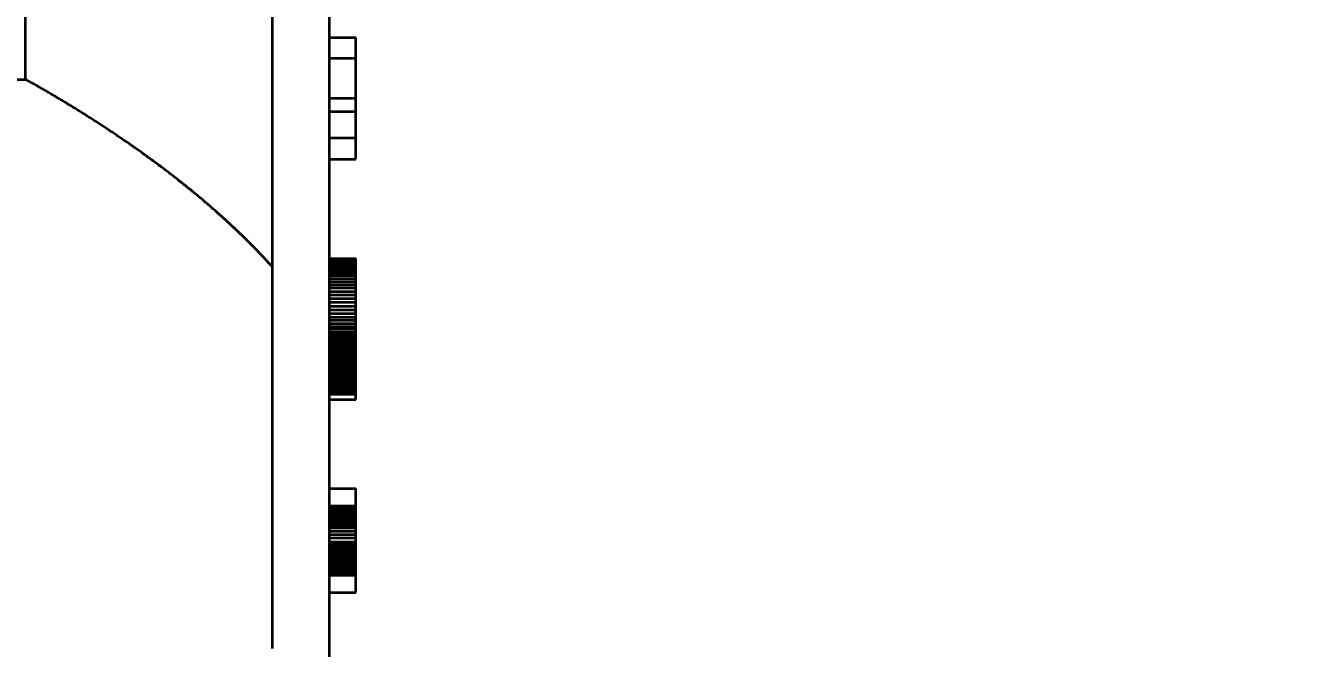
# Model space of a CAD drawing. Extents: x 23 to 472, y 3 to 294.
# Drawn here: x 352.54 to 359.72, y 217.22 to 220.75 of the extents above; entities that cross this region are included whole.
import ezdxf
from ezdxf.enums import TextEntityAlignment as Align

# ---------------------------------------------------------------- set-up
doc = ezdxf.new("R2010")
doc.units = 0
doc.layers.get('0').update_dxf_attribs({"lineweight": 13})
doc.styles.get("Standard").update_dxf_attribs({"font": 'isocp.shx'})
doc.dimstyles.get("Standard").update_dxf_attribs({"dimtxt": 2.5, "dimasz": 2.5, "dimexe": 1.25, "dimexo": 0.625, "dimtad": 1, "dimcen": 2.5, "dimadec": 0, "dimazin": 0, "dimtfac": 1, "dimtmove": 0, "dimatfit": 0, "dimfxl": 0, "dimarcsym": 0})

# ---------------------------------------------------------------- blocks, each defined once
blk = doc.blocks.new('*D')
at = {"color": 7, "lineweight": 13}
for p, q in [((369.2633, 239.5531), (395.349, 194.2124)), ((363.2339, 234.8367), (397.923, 198.6215))]:
    blk.add_line(p, q, dxfattribs=at)
at = {"color": 34, "lineweight": 13, "ltscale": 0.415699}
blk.add_line((121.0279, 197.0113), (121.0279, 180.3834), dxfattribs=at)
at = {"color": 34, "lineweight": 13, "ltscale": 0.421525}
blk.add_line((278.4006, 197.0113), (278.4006, 180.1503), dxfattribs=at)
at = {"color": 34, "lineweight": 13}
for p, q in [((45.7156, 194.0736), (45.7156, 169.4602)), ((353.9414, 194.0736), (353.9414, 169.4602)), ((45.7156, 182.3834), (121.0279, 182.3834)), ((278.4006, 182.1503), (353.9414, 182.1503)), ((45.7156, 171.4602), (353.9414, 171.4602))]:
    blk.add_line(p, q, dxfattribs=at)
at = {"color": 34, "lineweight": 13, "ltscale": 0.342256}
blk.add_line((45.7156, 194.0736), (45.7156, 180.3834), dxfattribs=at)
at = {"color": 34, "lineweight": 13, "ltscale": 0.348082}
blk.add_line((353.9414, 194.0736), (353.9414, 180.1503), dxfattribs=at)
at = {"color": 7, "lineweight": 13}
for points in [[(376.3151, 228.3342), (374.903, 229.7505), (375.4177, 227.8179)], [(374.0392, 224.3044), (372.3291, 225.3414), (373.2916, 223.5883)], [(396.2128, 199.6586), (397.923, 198.6215), (396.9605, 200.3747)], [(393.937, 195.6288), (395.349, 194.2124), (394.8343, 196.145)]]:
    blk.add_lwpolyline(points, dxfattribs=at)
at = {"color": 34, "lineweight": 13}
for points in [[(47.6474, 182.901), (45.7156, 182.3834), (47.6474, 181.8658)], [(119.0961, 181.8658), (121.0279, 182.3834), (119.0961, 182.901)], [(280.3324, 182.668), (278.4006, 182.1503), (280.3324, 181.6327)], [(352.0096, 181.6327), (353.9414, 182.1503), (352.0096, 182.668)], [(47.6474, 171.9778), (45.7156, 171.4602), (47.6474, 170.9425)], [(352.0096, 170.9425), (353.9414, 171.4602), (352.0096, 171.9778)]]:
    blk.add_lwpolyline(points, dxfattribs=at)
at = {"color": 7, "lineweight": 13}
for s, rotation, p, p2 in [('%%c', 299.91295, (370.1301, 240.0518), (371.3768, 237.8848)), ('82', 299.91295, (371.8755, 237.0181), (374.0621, 233.2175)), ('%%c', 313.76692, (363.9561, 235.5285), (365.6854, 233.7231)), ('74', 313.76692, (366.3771, 233.0009), (369.4101, 229.8344))]:
    blk.add_text(s, height=2.5, rotation=rotation, dxfattribs=at).set_placement(p, p2, align=Align.FIT)
at = {"color": 34, "lineweight": 13}
for s, height, p, p2 in [('/[6.3]', 3.5, (93.5334, 183.3834), (107.9059, 183.3834)), ('/[6.3]', 3.5, (326.3327, 183.1503), (340.7051, 183.1503)), ('155', 3.5, (74.21, 183.3834), (83.768, 183.3834)), ('155', 3.5, (307.0093, 183.1503), (316.5672, 183.1503)), ('%%p50', 2.45, (85.868, 183.9084), (92.5334, 183.9084)), ('%%p50', 2.45, (318.6672, 183.6753), (325.3327, 183.6753)), ('"L"', 3.5, (194.4405, 172.4602), (202.0312, 172.4602)), ('%%p50', 2.45, (204.1312, 172.9852), (210.7966, 172.9852))]:
    blk.add_text(s, height=height, dxfattribs=at).set_placement(p, p2, align=Align.FIT)
blk = doc.blocks.new('BLOCK4531')
at = {"color": 1, "lineweight": 35}
for p, q in [((18.25, 1), (18.25, 25.1)), ((-9.2, 16.36), (14.806, 16.36))]:
    blk.add_line(p, q, dxfattribs=at)
at = {"color": 1, "lineweight": 35, "ltscale": 0.167327}
blk.add_line((17.6, 20.934), (17.6, 14.241), dxfattribs=at)
at = {"color": 1, "lineweight": 35, "ltscale": 0.105014}
blk.add_line((14.806, 16.36), (14.806, 20.56), dxfattribs=at)
at = {"color": 1, "lineweight": 35, "ltscale": 0.0075}
for p, q in [((18.25, 16.833), (18.55, 16.833)), ((18.25, 16.602), (18.55, 16.602)), ((18.25, 16.147), (18.55, 16.147)), ((18.25, 15.995), (18.55, 15.995)), ((18.25, 15.699), (18.55, 15.699)), ((18.25, 15.458), (18.55, 15.458)), ((18.25, 14.33), (18.55, 14.33)), ((18.25, 14.329), (18.55, 14.329)), ((18.25, 14.325), (18.55, 14.325)), ((18.25, 14.318), (18.55, 14.318)), ((18.25, 14.308), (18.55, 14.308)), ((18.25, 14.296), (18.55, 14.296)), ((18.25, 14.281), (18.55, 14.281)), ((18.25, 14.263), (18.55, 14.263)), ((18.25, 14.242), (18.55, 14.242)), ((18.25, 14.218), (18.55, 14.218)), ((18.25, 14.192), (18.55, 14.192)), ((18.25, 14.164), (18.55, 14.164)), ((18.25, 14.134), (18.55, 14.134)), ((18.25, 14.102), (18.55, 14.102)), ((18.25, 14.069), (18.55, 14.069)), ((18.25, 14.034), (18.55, 14.034)), ((18.25, 13.998), (18.55, 13.998)), ((18.25, 13.96), (18.55, 13.96)), ((18.25, 13.92), (18.55, 13.92)), ((18.25, 13.879), (18.55, 13.879)), ((18.25, 13.836), (18.55, 13.836)), ((18.25, 13.792), (18.55, 13.792)), ((18.25, 13.749), (18.55, 13.749)), ((18.25, 13.709), (18.55, 13.709)), ((18.25, 13.669), (18.55, 13.669)), ((18.25, 13.632), (18.55, 13.632)), ((18.25, 13.596), (18.55, 13.596)), ((18.25, 13.562), (18.55, 13.562)), ((18.25, 13.53), (18.55, 13.53)), ((18.25, 13.499), (18.55, 13.499)), ((18.25, 13.47), (18.55, 13.47)), ((18.25, 13.443), (18.55, 13.443)), ((18.25, 13.419), (18.55, 13.419)), ((18.25, 13.398), (18.55, 13.398)), ((18.25, 13.379), (18.55, 13.379)), ((18.25, 13.364), (18.55, 13.364)), ((18.25, 13.351), (18.55, 13.351)), ((18.25, 13.341), (18.55, 13.341)), ((18.25, 13.334), (18.55, 13.334)), ((18.25, 13.33), (18.55, 13.33)), ((18.25, 13.329), (18.55, 13.329)), ((18.25, 13.311), (18.55, 13.311)), ((18.25, 13.293), (18.55, 13.293)), ((18.25, 13.274), (18.55, 13.274)), ((18.25, 13.254), (18.55, 13.254)), ((18.25, 13.228), (18.55, 13.228)), ((18.25, 13.202), (18.55, 13.202)), ((18.25, 13.176), (18.55, 13.176)), ((18.25, 13.151), (18.55, 13.151)), ((18.25, 13.127), (18.55, 13.127)), ((18.25, 13.103), (18.55, 13.103)), ((18.25, 13.079), (18.55, 13.079)), ((18.25, 13.056), (18.55, 13.056)), ((18.25, 13.034), (18.55, 13.034)), ((18.25, 13.012), (18.55, 13.012)), ((18.25, 12.991), (18.55, 12.991)), ((18.25, 12.971), (18.55, 12.971)), ((18.25, 12.952), (18.55, 12.952)), ((18.25, 12.934), (18.55, 12.934)), ((18.25, 12.917), (18.55, 12.917)), ((18.25, 12.901), (18.55, 12.901)), ((18.25, 12.886), (18.55, 12.886)), ((18.25, 12.873), (18.55, 12.873)), ((18.25, 12.86), (18.55, 12.86)), ((18.25, 12.849), (18.55, 12.849)), ((18.25, 12.839), (18.55, 12.839)), ((18.25, 12.83), (18.55, 12.83)), ((18.25, 12.821), (18.55, 12.821)), ((18.25, 12.814), (18.55, 12.814)), ((18.25, 12.808), (18.55, 12.808)), ((18.25, 12.803), (18.55, 12.803)), ((18.25, 12.8), (18.55, 12.8)), ((18.25, 12.797), (18.55, 12.797)), ((18.25, 12.795), (18.55, 12.795)), ((18.25, 12.795), (18.55, 12.795)), ((18.25, 12.735), (18.55, 12.735)), ((18.25, 11.728), (18.55, 11.728)), ((18.25, 11.53), (18.55, 11.53)), ((18.25, 11.529), (18.55, 11.529)), ((18.25, 11.526), (18.55, 11.526)), ((18.25, 11.522), (18.55, 11.522)), ((18.25, 11.515), (18.55, 11.515)), ((18.25, 11.507), (18.55, 11.507)), ((18.25, 11.496), (18.55, 11.496)), ((18.25, 11.484), (18.55, 11.484)), ((18.25, 11.47), (18.55, 11.47)), ((18.25, 11.455), (18.55, 11.455)), ((18.25, 11.437), (18.55, 11.437)), ((18.25, 11.417), (18.55, 11.417)), ((18.25, 11.395), (18.55, 11.395)), ((18.25, 11.37), (18.55, 11.37)), ((18.25, 11.342), (18.55, 11.342)), ((18.25, 11.312), (18.55, 11.312)), ((18.25, 11.28), (18.55, 11.28)), ((18.25, 11.245), (18.55, 11.245)), ((18.25, 11.207), (18.55, 11.207)), ((18.25, 11.167), (18.55, 11.167)), ((18.25, 11.125), (18.55, 11.125)), ((18.25, 11.1), (18.55, 11.1)), ((18.25, 11.075), (18.55, 11.075)), ((18.25, 11.052), (18.55, 11.052)), ((18.25, 11.029), (18.55, 11.029)), ((18.25, 11.007), (18.55, 11.007)), ((18.25, 10.986), (18.55, 10.986)), ((18.25, 10.965), (18.55, 10.965)), ((18.25, 10.945), (18.55, 10.945)), ((18.25, 10.926), (18.55, 10.926)), ((18.25, 10.908), (18.55, 10.908)), ((18.25, 10.891), (18.55, 10.891)), ((18.25, 10.875), (18.55, 10.875)), ((18.25, 10.86), (18.55, 10.86)), ((18.25, 10.846), (18.55, 10.846)), ((18.25, 10.833), (18.55, 10.833)), ((18.25, 10.821), (18.55, 10.821)), ((18.25, 10.81), (18.55, 10.81)), ((18.25, 10.8), (18.55, 10.8)), ((18.25, 10.791), (18.55, 10.791)), ((18.25, 10.784), (18.55, 10.784)), ((18.25, 10.777), (18.55, 10.777)), ((18.25, 10.77), (18.55, 10.77)), ((18.25, 10.765), (18.55, 10.765)), ((18.25, 10.76), (18.55, 10.76)), ((18.25, 10.756), (18.55, 10.756)), ((18.25, 10.753), (18.55, 10.753)), ((18.25, 10.751), (18.55, 10.751)), ((18.25, 10.749), (18.55, 10.749)), ((18.25, 10.748), (18.55, 10.748)), ((18.25, 10.747), (18.55, 10.747)), ((18.25, 10.549), (18.55, 10.549))]:
    blk.add_line(p, q, dxfattribs=at)
at = {"color": 1, "lineweight": 35, "ltscale": 0.005781}
blk.add_line((18.55, 16.602), (18.55, 16.833), dxfattribs=at)
at = {"color": 1, "lineweight": 35, "ltscale": 0.007265}
blk.add_line((18.55, 16.311), (18.55, 16.602), dxfattribs=at)
at = {"color": 1, "lineweight": 35, "ltscale": 0.0004738}
blk.add_line((18.55, 16.292), (18.55, 16.311), dxfattribs=at)
at = {"color": 1, "lineweight": 35, "ltscale": 0.000459275}
blk.add_line((18.55, 16.274), (18.55, 16.292), dxfattribs=at)
at = {"color": 1, "lineweight": 35, "ltscale": 0.000445175}
blk.add_line((18.55, 16.256), (18.55, 16.274), dxfattribs=at)
at = {"color": 1, "lineweight": 35, "ltscale": 0.000430675}
blk.add_line((18.55, 16.239), (18.55, 16.256), dxfattribs=at)
at = {"color": 1, "lineweight": 35, "ltscale": 0.000416575}
blk.add_line((18.55, 16.222), (18.55, 16.239), dxfattribs=at)
at = {"color": 1, "lineweight": 35, "ltscale": 0.000402075}
blk.add_line((18.55, 16.206), (18.55, 16.222), dxfattribs=at)
at = {"color": 1, "lineweight": 35, "ltscale": 0.00038795}
blk.add_line((18.55, 16.19), (18.55, 16.206), dxfattribs=at)
at = {"color": 1, "lineweight": 35, "ltscale": 0.00037345}
blk.add_line((18.55, 16.175), (18.55, 16.19), dxfattribs=at)
at = {"color": 1, "lineweight": 35, "ltscale": 0.000358975}
blk.add_line((18.55, 16.161), (18.55, 16.175), dxfattribs=at)
at = {"color": 1, "lineweight": 35, "ltscale": 0.00034485}
blk.add_line((18.55, 16.147), (18.55, 16.161), dxfattribs=at)
at = {"color": 1, "lineweight": 35, "ltscale": 0.0003559}
blk.add_line((18.55, 16.133), (18.55, 16.147), dxfattribs=at)
at = {"color": 1, "lineweight": 35, "ltscale": 0.00036125}
blk.add_line((18.55, 16.119), (18.55, 16.133), dxfattribs=at)
at = {"color": 1, "lineweight": 35, "ltscale": 0.000366975}
blk.add_line((18.55, 16.104), (18.55, 16.119), dxfattribs=at)
at = {"color": 1, "lineweight": 35, "ltscale": 0.0003727}
blk.add_line((18.55, 16.089), (18.55, 16.104), dxfattribs=at)
at = {"color": 1, "lineweight": 35, "ltscale": 0.000378425}
blk.add_line((18.55, 16.074), (18.55, 16.089), dxfattribs=at)
at = {"color": 1, "lineweight": 35, "ltscale": 0.000384125}
blk.add_line((18.55, 16.059), (18.55, 16.074), dxfattribs=at)
at = {"color": 1, "lineweight": 35, "ltscale": 0.0003895}
blk.add_line((18.55, 16.043), (18.55, 16.059), dxfattribs=at)
at = {"color": 1, "lineweight": 35, "ltscale": 0.0003952}
blk.add_line((18.55, 16.027), (18.55, 16.043), dxfattribs=at)
at = {"color": 1, "lineweight": 35, "ltscale": 0.000400925}
blk.add_line((18.55, 16.011), (18.55, 16.027), dxfattribs=at)
at = {"color": 1, "lineweight": 35, "ltscale": 0.00040625}
blk.add_line((18.55, 15.995), (18.55, 16.011), dxfattribs=at)
at = {"color": 1, "lineweight": 35, "ltscale": 0.007393}
blk.add_line((18.55, 15.699), (18.55, 15.995), dxfattribs=at)
at = {"color": 1, "lineweight": 35, "ltscale": 0.006037}
blk.add_line((18.55, 15.458), (18.55, 15.699), dxfattribs=at)
at = {"color": 1, "lineweight": 35, "ltscale": 0.016142}
blk.add_line((17.6, 14.241), (17.6, 13.595), dxfattribs=at)
at = {"color": 1, "lineweight": 35, "ltscale": 3.47e-05}
blk.add_line((18.55, 14.329), (18.55, 14.33), dxfattribs=at)
at = {"color": 1, "lineweight": 35, "ltscale": 0.000103375}
blk.add_line((18.55, 14.325), (18.55, 14.329), dxfattribs=at)
at = {"color": 1, "lineweight": 35, "ltscale": 0.000172825}
blk.add_line((18.55, 14.318), (18.55, 14.325), dxfattribs=at)
at = {"color": 1, "lineweight": 35, "ltscale": 0.00024145}
blk.add_line((18.55, 14.308), (18.55, 14.318), dxfattribs=at)
at = {"color": 1, "lineweight": 35, "ltscale": 0.0003109}
blk.add_line((18.55, 14.296), (18.55, 14.308), dxfattribs=at)
at = {"color": 1, "lineweight": 35, "ltscale": 0.00037995}
blk.add_line((18.55, 14.281), (18.55, 14.296), dxfattribs=at)
at = {"color": 1, "lineweight": 35, "ltscale": 0.000449}
blk.add_line((18.55, 14.263), (18.55, 14.281), dxfattribs=at)
at = {"color": 1, "lineweight": 35, "ltscale": 0.000518025}
blk.add_line((18.55, 14.242), (18.55, 14.263), dxfattribs=at)
at = {"color": 1, "lineweight": 35, "ltscale": 0.000587075}
for p, q in [((18.55, 14.218), (18.55, 14.242)), ((18.55, 13.079), (18.55, 13.103))]:
    blk.add_line(p, q, dxfattribs=at)
at = {"color": 1, "lineweight": 35, "ltscale": 0.00065615}
blk.add_line((18.55, 14.192), (18.55, 14.218), dxfattribs=at)
at = {"color": 1, "lineweight": 35, "ltscale": 0.000710275}
blk.add_line((18.55, 14.164), (18.55, 14.192), dxfattribs=at)
at = {"color": 1, "lineweight": 35, "ltscale": 0.00075075}
blk.add_line((18.55, 14.134), (18.55, 14.164), dxfattribs=at)
at = {"color": 1, "lineweight": 35, "ltscale": 0.0007904}
blk.add_line((18.55, 14.102), (18.55, 14.134), dxfattribs=at)
at = {"color": 1, "lineweight": 35, "ltscale": 0.000830075}
blk.add_line((18.55, 14.069), (18.55, 14.102), dxfattribs=at)
at = {"color": 1, "lineweight": 35, "ltscale": 0.000870525}
blk.add_line((18.55, 14.034), (18.55, 14.069), dxfattribs=at)
at = {"color": 1, "lineweight": 35, "ltscale": 0.000910175}
blk.add_line((18.55, 13.998), (18.55, 14.034), dxfattribs=at)
at = {"color": 1, "lineweight": 35, "ltscale": 0.00094985}
blk.add_line((18.55, 13.96), (18.55, 13.998), dxfattribs=at)
at = {"color": 1, "lineweight": 35, "ltscale": 0.000989925}
blk.add_line((18.55, 13.92), (18.55, 13.96), dxfattribs=at)
at = {"color": 1, "lineweight": 35, "ltscale": 0.00103}
blk.add_line((18.55, 13.879), (18.55, 13.92), dxfattribs=at)
at = {"color": 1, "lineweight": 35, "ltscale": 0.00107}
blk.add_line((18.55, 13.836), (18.55, 13.879), dxfattribs=at)
at = {"color": 1, "lineweight": 35, "ltscale": 0.001105}
blk.add_line((18.55, 13.792), (18.55, 13.836), dxfattribs=at)
at = {"color": 1, "lineweight": 35, "ltscale": 0.001062}
blk.add_line((18.55, 13.749), (18.55, 13.792), dxfattribs=at)
at = {"color": 1, "lineweight": 35, "ltscale": 0.001021}
blk.add_line((18.55, 13.709), (18.55, 13.749), dxfattribs=at)
at = {"color": 1, "lineweight": 35, "ltscale": 0.000978475}
blk.add_line((18.55, 13.669), (18.55, 13.709), dxfattribs=at)
at = {"color": 1, "lineweight": 35, "ltscale": 0.000936875}
blk.add_line((18.55, 13.632), (18.55, 13.669), dxfattribs=at)
at = {"color": 1, "lineweight": 35, "ltscale": 0.092043}
blk.add_line((17.6, 13.595), (17.6, 9.914), dxfattribs=at)
at = {"color": 1, "lineweight": 35, "ltscale": 0.00089455}
blk.add_line((18.55, 13.596), (18.55, 13.632), dxfattribs=at)
at = {"color": 1, "lineweight": 35, "ltscale": 0.000852975}
blk.add_line((18.55, 13.562), (18.55, 13.596), dxfattribs=at)
at = {"color": 1, "lineweight": 35, "ltscale": 0.000811}
blk.add_line((18.55, 13.53), (18.55, 13.562), dxfattribs=at)
at = {"color": 1, "lineweight": 35, "ltscale": 0.000768675}
blk.add_line((18.55, 13.499), (18.55, 13.53), dxfattribs=at)
at = {"color": 1, "lineweight": 35, "ltscale": 0.000727075}
blk.add_line((18.55, 13.47), (18.55, 13.499), dxfattribs=at)
at = {"color": 1, "lineweight": 35, "ltscale": 0.000670625}
blk.add_line((18.55, 13.443), (18.55, 13.47), dxfattribs=at)
at = {"color": 1, "lineweight": 35, "ltscale": 0.00060005}
for p, q in [((18.55, 13.419), (18.55, 13.443)), ((18.55, 13.103), (18.55, 13.127))]:
    blk.add_line(p, q, dxfattribs=at)
at = {"color": 1, "lineweight": 35, "ltscale": 0.000529475}
blk.add_line((18.55, 13.398), (18.55, 13.419), dxfattribs=at)
at = {"color": 1, "lineweight": 35, "ltscale": 0.0004589}
blk.add_line((18.55, 13.379), (18.55, 13.398), dxfattribs=at)
at = {"color": 1, "lineweight": 35, "ltscale": 0.00038835}
blk.add_line((18.55, 13.364), (18.55, 13.379), dxfattribs=at)
at = {"color": 1, "lineweight": 35, "ltscale": 0.00031775}
blk.add_line((18.55, 13.351), (18.55, 13.364), dxfattribs=at)
at = {"color": 1, "lineweight": 35, "ltscale": 0.0002472}
blk.add_line((18.55, 13.341), (18.55, 13.351), dxfattribs=at)
at = {"color": 1, "lineweight": 35, "ltscale": 0.000176625}
blk.add_line((18.55, 13.334), (18.55, 13.341), dxfattribs=at)
at = {"color": 1, "lineweight": 35, "ltscale": 0.000105675}
blk.add_line((18.55, 13.33), (18.55, 13.334), dxfattribs=at)
at = {"color": 1, "lineweight": 35, "ltscale": 3.5475e-05}
blk.add_line((18.55, 13.329), (18.55, 13.33), dxfattribs=at)
at = {"color": 1, "lineweight": 35, "ltscale": 0.00045355}
blk.add_line((18.55, 13.311), (18.55, 13.329), dxfattribs=at)
at = {"color": 1, "lineweight": 35, "ltscale": 0.00046425}
blk.add_line((18.55, 13.293), (18.55, 13.311), dxfattribs=at)
at = {"color": 1, "lineweight": 35, "ltscale": 0.000475325}
blk.add_line((18.55, 13.274), (18.55, 13.293), dxfattribs=at)
at = {"color": 1, "lineweight": 35, "ltscale": 0.0004856}
blk.add_line((18.55, 13.254), (18.55, 13.274), dxfattribs=at)
at = {"color": 1, "lineweight": 35, "ltscale": 0.000663775}
blk.add_line((18.55, 13.228), (18.55, 13.254), dxfattribs=at)
at = {"color": 1, "lineweight": 35, "ltscale": 0.00065115}
blk.add_line((18.55, 13.202), (18.55, 13.228), dxfattribs=at)
at = {"color": 1, "lineweight": 35, "ltscale": 0.0006382}
blk.add_line((18.55, 13.176), (18.55, 13.202), dxfattribs=at)
at = {"color": 1, "lineweight": 35, "ltscale": 0.000625225}
blk.add_line((18.55, 13.151), (18.55, 13.176), dxfattribs=at)
at = {"color": 1, "lineweight": 35, "ltscale": 0.00061265}
blk.add_line((18.55, 13.127), (18.55, 13.151), dxfattribs=at)
at = {"color": 1, "lineweight": 35, "ltscale": 0.000574125}
blk.add_line((18.55, 13.056), (18.55, 13.079), dxfattribs=at)
at = {"color": 1, "lineweight": 35, "ltscale": 0.000561525}
blk.add_line((18.55, 13.034), (18.55, 13.056), dxfattribs=at)
at = {"color": 1, "lineweight": 35, "ltscale": 0.00054855}
blk.add_line((18.55, 13.012), (18.55, 13.034), dxfattribs=at)
at = {"color": 1, "lineweight": 35, "ltscale": 0.000528725}
blk.add_line((18.55, 12.991), (18.55, 13.012), dxfattribs=at)
at = {"color": 1, "lineweight": 35, "ltscale": 0.000501625}
blk.add_line((18.55, 12.971), (18.55, 12.991), dxfattribs=at)
at = {"color": 1, "lineweight": 35, "ltscale": 0.00047455}
blk.add_line((18.55, 12.952), (18.55, 12.971), dxfattribs=at)
at = {"color": 1, "lineweight": 35, "ltscale": 0.00044745}
blk.add_line((18.55, 12.934), (18.55, 12.952), dxfattribs=at)
at = {"color": 1, "lineweight": 35, "ltscale": 0.0004204}
blk.add_line((18.55, 12.917), (18.55, 12.934), dxfattribs=at)
at = {"color": 1, "lineweight": 35, "ltscale": 0.0003929}
blk.add_line((18.55, 12.901), (18.55, 12.917), dxfattribs=at)
at = {"color": 1, "lineweight": 35, "ltscale": 0.000366225}
blk.add_line((18.55, 12.886), (18.55, 12.901), dxfattribs=at)
at = {"color": 1, "lineweight": 35, "ltscale": 0.000338725}
blk.add_line((18.55, 12.873), (18.55, 12.886), dxfattribs=at)
at = {"color": 1, "lineweight": 35, "ltscale": 0.00031205}
blk.add_line((18.55, 12.86), (18.55, 12.873), dxfattribs=at)
at = {"color": 1, "lineweight": 35, "ltscale": 0.000284575}
blk.add_line((18.55, 12.849), (18.55, 12.86), dxfattribs=at)
at = {"color": 1, "lineweight": 35, "ltscale": 0.0002575}
blk.add_line((18.55, 12.839), (18.55, 12.849), dxfattribs=at)
at = {"color": 1, "lineweight": 35, "ltscale": 0.000230775}
blk.add_line((18.55, 12.83), (18.55, 12.839), dxfattribs=at)
at = {"color": 1, "lineweight": 35, "ltscale": 0.000203325}
blk.add_line((18.55, 12.821), (18.55, 12.83), dxfattribs=at)
at = {"color": 1, "lineweight": 35, "ltscale": 0.00017625}
blk.add_line((18.55, 12.814), (18.55, 12.821), dxfattribs=at)
at = {"color": 1, "lineweight": 35, "ltscale": 0.00014915}
blk.add_line((18.55, 12.808), (18.55, 12.814), dxfattribs=at)
at = {"color": 1, "lineweight": 35, "ltscale": 0.0001217}
blk.add_line((18.55, 12.803), (18.55, 12.808), dxfattribs=at)
at = {"color": 1, "lineweight": 35, "ltscale": 9.4975e-05}
blk.add_line((18.55, 12.8), (18.55, 12.803), dxfattribs=at)
at = {"color": 1, "lineweight": 35, "ltscale": 6.79e-05}
blk.add_line((18.55, 12.797), (18.55, 12.8), dxfattribs=at)
at = {"color": 1, "lineweight": 35, "ltscale": 4.0825e-05}
blk.add_line((18.55, 12.795), (18.55, 12.797), dxfattribs=at)
at = {"color": 1, "lineweight": 35, "ltscale": 0.001495}
blk.add_line((18.55, 12.735), (18.55, 12.795), dxfattribs=at)
at = {"color": 1, "lineweight": 35, "ltscale": 0.004962}
blk.add_line((18.55, 11.53), (18.55, 11.728), dxfattribs=at)
at = {"color": 1, "lineweight": 35, "ltscale": 6.98e-05}
blk.add_line((18.55, 11.526), (18.55, 11.529), dxfattribs=at)
at = {"color": 1, "lineweight": 35, "ltscale": 0.00011675}
blk.add_line((18.55, 11.522), (18.55, 11.526), dxfattribs=at)
at = {"color": 1, "lineweight": 35, "ltscale": 0.000162875}
blk.add_line((18.55, 11.515), (18.55, 11.522), dxfattribs=at)
at = {"color": 1, "lineweight": 35, "ltscale": 0.000209425}
blk.add_line((18.55, 11.507), (18.55, 11.515), dxfattribs=at)
at = {"color": 1, "lineweight": 35, "ltscale": 0.000255975}
blk.add_line((18.55, 11.496), (18.55, 11.507), dxfattribs=at)
at = {"color": 1, "lineweight": 35, "ltscale": 0.0003025}
blk.add_line((18.55, 11.484), (18.55, 11.496), dxfattribs=at)
at = {"color": 1, "lineweight": 35, "ltscale": 0.000349425}
blk.add_line((18.55, 11.47), (18.55, 11.484), dxfattribs=at)
at = {"color": 1, "lineweight": 35, "ltscale": 0.000395575}
blk.add_line((18.55, 11.455), (18.55, 11.47), dxfattribs=at)
at = {"color": 1, "lineweight": 35, "ltscale": 0.000442125}
blk.add_line((18.55, 11.437), (18.55, 11.455), dxfattribs=at)
at = {"color": 1, "lineweight": 35, "ltscale": 0.000497075}
blk.add_line((18.55, 11.417), (18.55, 11.437), dxfattribs=at)
at = {"color": 1, "lineweight": 35, "ltscale": 0.000559975}
blk.add_line((18.55, 11.395), (18.55, 11.417), dxfattribs=at)
at = {"color": 1, "lineweight": 35, "ltscale": 0.00062295}
blk.add_line((18.55, 11.37), (18.55, 11.395), dxfattribs=at)
at = {"color": 1, "lineweight": 35, "ltscale": 0.000685875}
blk.add_line((18.55, 11.342), (18.55, 11.37), dxfattribs=at)
at = {"color": 1, "lineweight": 35, "ltscale": 0.000748825}
blk.add_line((18.55, 11.312), (18.55, 11.342), dxfattribs=at)
at = {"color": 1, "lineweight": 35, "ltscale": 0.0008114}
blk.add_line((18.55, 11.28), (18.55, 11.312), dxfattribs=at)
at = {"color": 1, "lineweight": 35, "ltscale": 0.0008747}
blk.add_line((18.55, 11.245), (18.55, 11.28), dxfattribs=at)
at = {"color": 1, "lineweight": 35, "ltscale": 0.000937275}
blk.add_line((18.55, 11.207), (18.55, 11.245), dxfattribs=at)
at = {"color": 1, "lineweight": 35, "ltscale": 0.001001}
blk.add_line((18.55, 11.167), (18.55, 11.207), dxfattribs=at)
at = {"color": 1, "lineweight": 35, "ltscale": 0.001064}
blk.add_line((18.55, 11.125), (18.55, 11.167), dxfattribs=at)
at = {"color": 1, "lineweight": 35, "ltscale": 0.000629425}
blk.add_line((18.55, 11.1), (18.55, 11.125), dxfattribs=at)
at = {"color": 1, "lineweight": 35, "ltscale": 0.000609975}
blk.add_line((18.55, 11.075), (18.55, 11.1), dxfattribs=at)
at = {"color": 1, "lineweight": 35, "ltscale": 0.000590125}
blk.add_line((18.55, 11.052), (18.55, 11.075), dxfattribs=at)
at = {"color": 1, "lineweight": 35, "ltscale": 0.0005707}
blk.add_line((18.55, 11.029), (18.55, 11.052), dxfattribs=at)
at = {"color": 1, "lineweight": 35, "ltscale": 0.000550825}
blk.add_line((18.55, 11.007), (18.55, 11.029), dxfattribs=at)
at = {"color": 1, "lineweight": 35, "ltscale": 0.0005314}
blk.add_line((18.55, 10.986), (18.55, 11.007), dxfattribs=at)
at = {"color": 1, "lineweight": 35, "ltscale": 0.000511175}
blk.add_line((18.55, 10.965), (18.55, 10.986), dxfattribs=at)
at = {"color": 1, "lineweight": 35, "ltscale": 0.0004917}
blk.add_line((18.55, 10.945), (18.55, 10.965), dxfattribs=at)
at = {"color": 1, "lineweight": 35, "ltscale": 0.000472275}
blk.add_line((18.55, 10.926), (18.55, 10.945), dxfattribs=at)
at = {"color": 1, "lineweight": 35, "ltscale": 0.0004524}
blk.add_line((18.55, 10.908), (18.55, 10.926), dxfattribs=at)
at = {"color": 1, "lineweight": 35, "ltscale": 0.00042955}
blk.add_line((18.55, 10.891), (18.55, 10.908), dxfattribs=at)
at = {"color": 1, "lineweight": 35, "ltscale": 0.0004032}
blk.add_line((18.55, 10.875), (18.55, 10.891), dxfattribs=at)
at = {"color": 1, "lineweight": 35, "ltscale": 0.000377275}
blk.add_line((18.55, 10.86), (18.55, 10.875), dxfattribs=at)
at = {"color": 1, "lineweight": 35, "ltscale": 0.00035135}
blk.add_line((18.55, 10.846), (18.55, 10.86), dxfattribs=at)
at = {"color": 1, "lineweight": 35, "ltscale": 0.000325}
blk.add_line((18.55, 10.833), (18.55, 10.846), dxfattribs=at)
at = {"color": 1, "lineweight": 35, "ltscale": 0.000299075}
blk.add_line((18.55, 10.821), (18.55, 10.833), dxfattribs=at)
at = {"color": 1, "lineweight": 35, "ltscale": 0.000273125}
blk.add_line((18.55, 10.81), (18.55, 10.821), dxfattribs=at)
at = {"color": 1, "lineweight": 35, "ltscale": 0.000246825}
blk.add_line((18.55, 10.8), (18.55, 10.81), dxfattribs=at)
at = {"color": 1, "lineweight": 35, "ltscale": 0.000220475}
blk.add_line((18.55, 10.791), (18.55, 10.8), dxfattribs=at)
at = {"color": 1, "lineweight": 35, "ltscale": 0.00019495}
blk.add_line((18.55, 10.784), (18.55, 10.791), dxfattribs=at)
at = {"color": 1, "lineweight": 35, "ltscale": 0.000172425}
blk.add_line((18.55, 10.777), (18.55, 10.784), dxfattribs=at)
at = {"color": 1, "lineweight": 35, "ltscale": 0.000154475}
blk.add_line((18.55, 10.77), (18.55, 10.777), dxfattribs=at)
at = {"color": 1, "lineweight": 35, "ltscale": 0.0001362}
blk.add_line((18.55, 10.765), (18.55, 10.77), dxfattribs=at)
at = {"color": 1, "lineweight": 35, "ltscale": 0.000117875}
blk.add_line((18.55, 10.76), (18.55, 10.765), dxfattribs=at)
at = {"color": 1, "lineweight": 35, "ltscale": 9.995e-05}
blk.add_line((18.55, 10.756), (18.55, 10.76), dxfattribs=at)
at = {"color": 1, "lineweight": 35, "ltscale": 8.1625e-05}
blk.add_line((18.55, 10.753), (18.55, 10.756), dxfattribs=at)
at = {"color": 1, "lineweight": 35, "ltscale": 6.37e-05}
blk.add_line((18.55, 10.751), (18.55, 10.753), dxfattribs=at)
at = {"color": 1, "lineweight": 35, "ltscale": 4.54e-05}
blk.add_line((18.55, 10.749), (18.55, 10.751), dxfattribs=at)
at = {"color": 1, "lineweight": 35, "ltscale": 2.7075e-05}
blk.add_line((18.55, 10.748), (18.55, 10.749), dxfattribs=at)
at = {"color": 1, "lineweight": 35, "ltscale": 0.004963}
blk.add_line((18.55, 10.549), (18.55, 10.747), dxfattribs=at)
at = {"color": 1, "lineweight": 35}
blk.add_open_spline([(17.6, 14.241), (17.407, 14.455), (17.202, 14.658), (16.991, 14.852), (16.61, 15.173), (16.213, 15.47), (16.041, 15.592), (15.695, 15.829), (15.342, 16.05), (15.164, 16.157), (14.986, 16.26), (14.806, 16.36)], degree=5, knots=[0, 0, 0, 0, 0, 0, 2.504052, 2.504052, 2.504052, 4.369748, 4.369748, 4.369748, 6.220159, 6.220159, 6.220159, 6.220159, 6.220159, 6.220159], dxfattribs=at)

msp = doc.modelspace()

# ---------------------------------------------------------------- block references
at = {"lineweight": 0, "xscale": 0.5, "yscale": 0.5, "zscale": 0.5}
msp.add_blockref('BLOCK4531', (345.1414, 212.2613), dxfattribs=at)

# ---------------------------------------------------------------- dimensions: what is measured, and where the dimension line sits
at = {"color": 0, "lineweight": 0}
for base, p1, p2, middle in [((353.9414, 182.1503), (278.4006, 198.0113), (353.9414, 195.0736), (323.8572, 182.1503)), ((121.0279, 182.3834), (45.7156, 195.0736), (121.0279, 198.0113), (91.058, 182.3834))]:
    dim = msp.add_linear_dim(base=base, p1=p1, p2=p2, angle=359.99809, text='155{}{%%p50}/[6.3]', dimstyle='Standard', override={"dimlfac": 2, "dimtol": 0, "dimlim": 0, "dimtp": 50, "dimtm": 50}, dxfattribs=at)
    dim.commit()
    dim.dimension.update_dxf_attribs({"geometry": '*D', "text_midpoint": middle, "dimtype": 160})
for p1, p2, middle in [((395.349, 194.2124), (374.903, 229.7505), (371.2293, 236.1359)), ((397.923, 198.6215), (372.3291, 225.3414), (365.9609, 231.9897))]:
    dim = msp.add_diameter_dim_2p(p1=p1, p2=p2, dimstyle='Standard', override={"dimlfac": 2}, dxfattribs=at)
    dim.commit()
    dim.dimension.update_dxf_attribs({"geometry": '*D', "text_midpoint": middle, "dimtype": 163})

doc.saveas('drawing.dxf')
